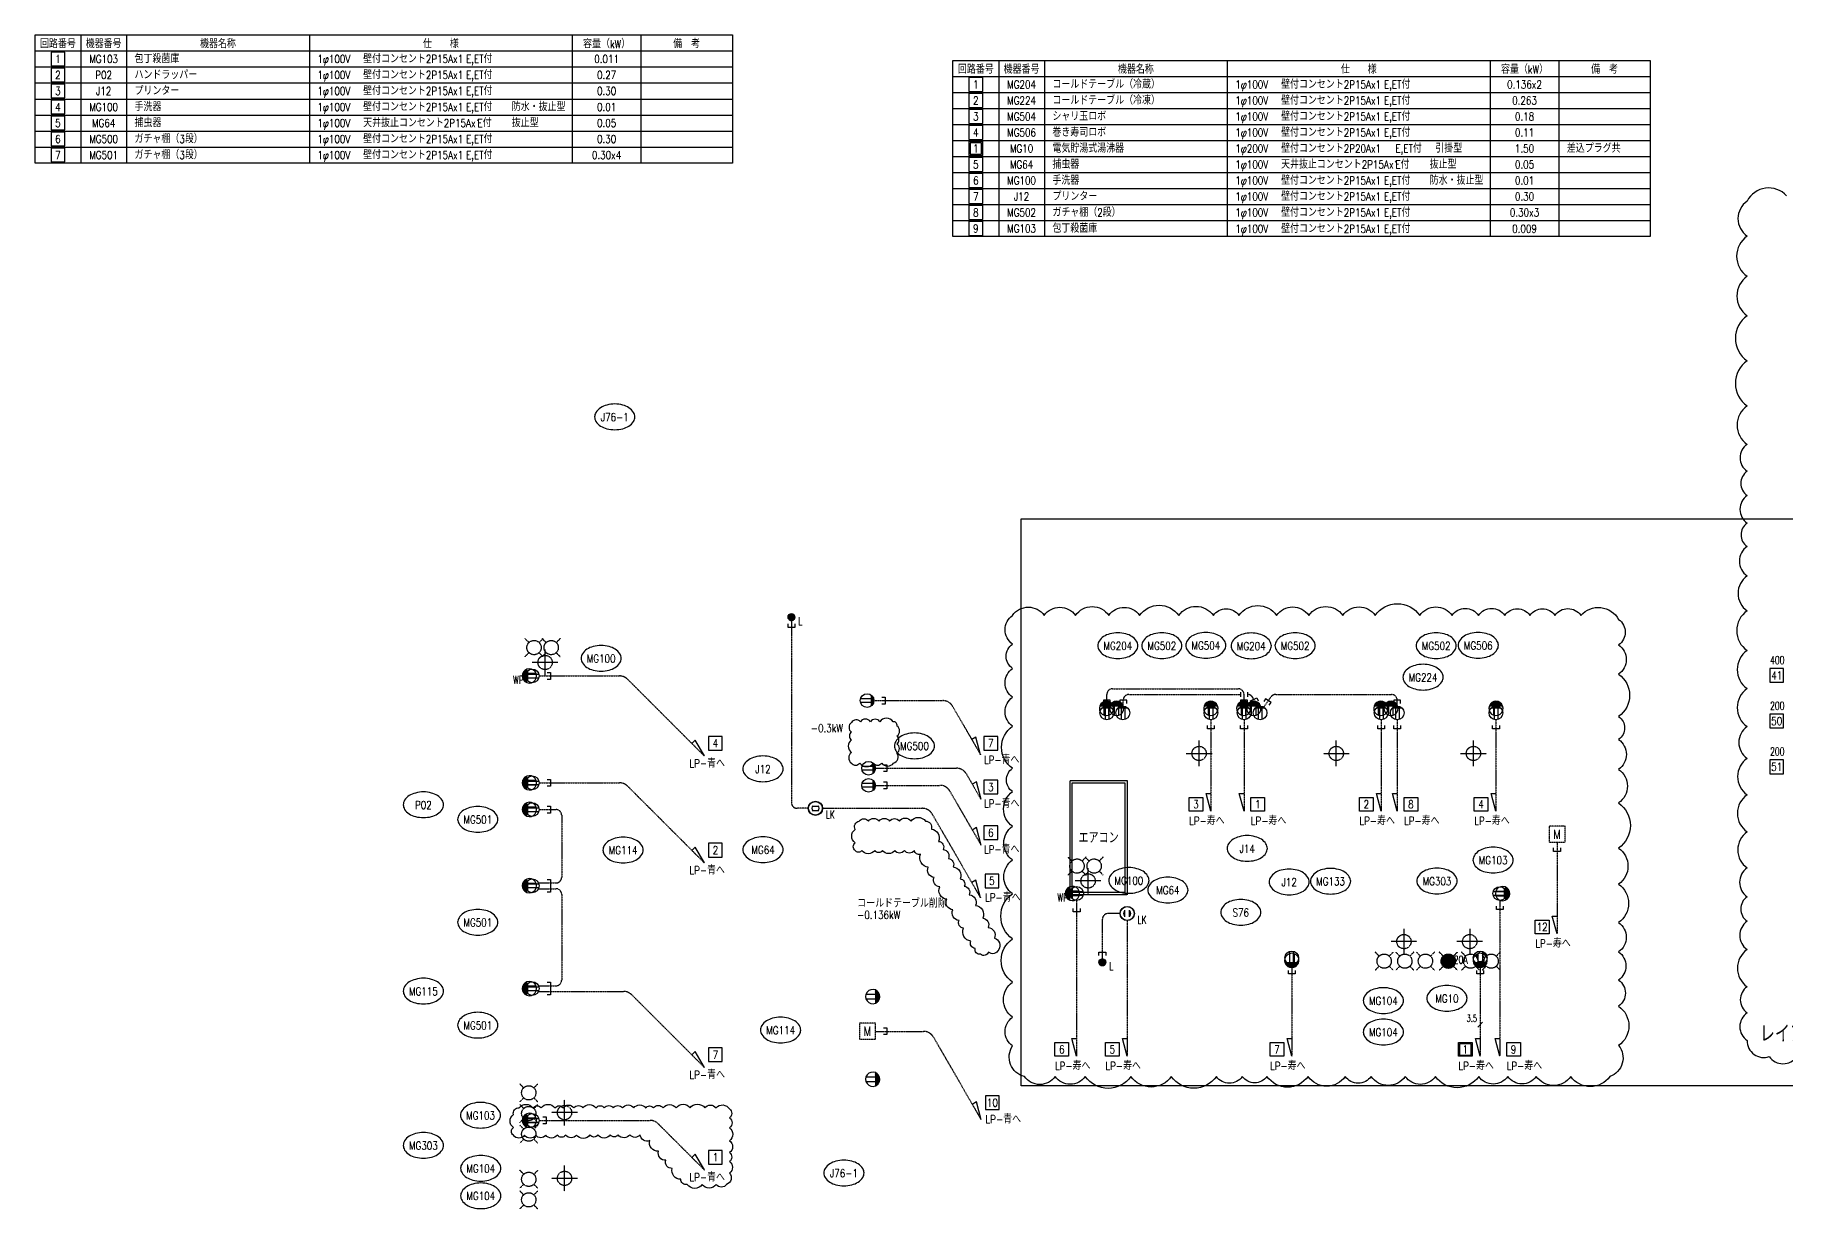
# Model space of a CAD drawing. Header units: millimetres. Extents: x -27087 to 36981, y 13799 to 34987.
# Drawn here: x 11613 to 26930, y 24717 to 34987 of the extents above; entities that cross this region are included whole.
import ezdxf
from ezdxf.enums import TextEntityAlignment as Align

# ---------------------------------------------------------------- set-up
doc = ezdxf.new("R2010")
doc.units = ezdxf.units.MM
doc.header["$LTSCALE"] = 0.2
doc.set_wipeout_variables(frame=1)
doc.linetypes.add('CENTER', pattern=[50.8, 31.75, -6.35, 6.35, -6.35])
doc.linetypes.add('HIDDEN', pattern=[9.525, 6.35, -3.175])
doc.layers.get('Defpoints').update_dxf_attribs({"color": 5})
for name, color, linetype in [('1_シンボル', 2, 'Continuous'), ('1_シンボル_寿', 2, 'Continuous'), ('1_回路番号', 4, 'Continuous'), ('1_回路番号_寿', 4, 'Continuous'), ('1_文字', 3, 'Continuous'), ('1_文字_寿', 3, 'Continuous'), ('1_機器番号', 3, 'Continuous'), ('1_機器番号_寿', 3, 'Continuous'), ('1_表', 7, 'Continuous'), ('1_配線_1', 1, 'Continuous'), ('1_配線_1_寿', 1, 'Continuous'), ('1_配線_4', 1, 'CENTER'), ('1_配線_4_寿', 1, 'CENTER'), ('A_什器', 9, 'HIDDEN')]:
    doc.layers.add(name, color=color, linetype=linetype)
doc.layers.add('1_容量', color=7, linetype='Continuous', plot=False)
doc.layers.add('1_追加変更', color=10, linetype='Continuous', plot=False)
doc.styles.get("Standard").update_dxf_attribs({"font": 'simplex.shx', "width": 0.8, "bigfont": 'extfont2.shx'})

# ---------------------------------------------------------------- blocks, each defined once
blk = doc.blocks.new('INS-GJUIF')
at = {"color": 0}
blk.add_lwpolyline([(164, -40, 0.144506), (176, 0, 0.144506), (164, 40, 0.107176), (124, 80, 0.077741), (70, 103, 0.064924), (0, 113, 0.064924), (-70, 103, 0.077741), (-124, 80, 0.107176), (-164, 40, 0.144506), (-176, 0, 0.144506), (-164, -40, 0.107176), (-124, -80, 0.077741), (-70, -103, 0.064924), (0, -112, 0.064924), (70, -103, 0.077741), (124, -80, 0.107176), (164, -40)], format="xyb", dxfattribs=at)
blk = doc.blocks.new('INS-GDTAV')
at = {"color": 0}
for p, q in [((-23, 46), (-62, 8)), ((-23, 37), (-62, -2)), ((-23, 29), (-62, -10)), ((-23, 55), (-60, 19)), ((-23, 20), (-60, -17)), ((-23, 11), (-58, -24)), ((-23, 2), (-55, -30)), ((-37, 50), (-50, 37)), ((-23, -58), (-23, 58)), ((59, 20), (-23, 20)), ((-23, -7), (-52, -35)), ((-23, -16), (-48, -40)), ((-23, -24), (-44, -45)), ((-23, -33), (-39, -49)), ((-23, -42), (-34, -53)), ((-23, -51), (-28, -56)), ((59, -20), (-23, -20))]:
    blk.add_line(p, q, dxfattribs=at)
for start, end in [(112.0861, 247.9139), (247.9139, 112.0861)]:
    blk.add_arc((0, 0), 62.5, start, end, dxfattribs=at)
blk = doc.blocks.new('INS-GNLLT')
at = {"color": 0}
for p, q in [((-30, 20), (30, 20)), ((-30, -20), (30, -20))]:
    blk.add_line(p, q, dxfattribs=at)
blk.add_circle((0, 0), 62.5, dxfattribs=at)
blk = doc.blocks.new('INS-G4RWJ')
at = {"color": 0}
for p, q in [((-23, 46), (-62, 8)), ((-23, 37), (-62, -2)), ((-23, 29), (-62, -10)), ((-23, 55), (-60, 19)), ((-23, 20), (-60, -17)), ((-23, 11), (-58, -24)), ((-23, 2), (-55, -30)), ((-37, 50), (-50, 37)), ((-23, -58), (-23, 58)), ((59, 20), (-23, 20)), ((-23, -7), (-52, -35)), ((-23, -16), (-48, -40)), ((-23, -24), (-44, -45)), ((-23, -33), (-39, -49)), ((-23, -42), (-34, -53)), ((-23, -51), (-28, -56)), ((59, -20), (-23, -20))]:
    blk.add_line(p, q, dxfattribs=at)
for start, end in [(112.0861, 247.9139), (247.9139, 112.0861)]:
    blk.add_arc((0, 0), 62.5, start, end, dxfattribs=at)
blk = doc.blocks.new('INS-GIIL8')
at = {"color": 0}
for p, q in [((-23, 46), (-62, 8)), ((-23, 37), (-62, -2)), ((-23, 29), (-62, -10)), ((-23, 55), (-60, 19)), ((-23, 20), (-60, -17)), ((-23, 11), (-58, -24)), ((-23, 2), (-55, -30)), ((-37, 50), (-50, 37)), ((-23, -58), (-23, 58)), ((59, 20), (-23, 20)), ((-23, -7), (-52, -35)), ((-23, -16), (-48, -40)), ((-23, -24), (-44, -45)), ((-23, -33), (-39, -49)), ((-23, -42), (-34, -53)), ((-23, -51), (-28, -56)), ((59, -20), (-23, -20))]:
    blk.add_line(p, q, dxfattribs=at)
for start, end in [(112.0861, 247.9139), (247.9139, 112.0861)]:
    blk.add_arc((0, 0), 62.5, start, end, dxfattribs=at)
blk = doc.blocks.new('INS-G94DE')
at = {"color": 0}
for p, q in [((-59, 20), (24, 20)), ((24, 58), (24, -58)), ((24, 51), (28, 56)), ((24, 42), (34, 53)), ((24, 33), (39, 49)), ((24, 24), (44, 45)), ((24, 16), (48, 40)), ((24, 7), (52, 35)), ((24, -2), (55, 30)), ((24, -11), (58, 24)), ((24, -20), (60, 17)), ((24, -29), (62, 10)), ((24, -37), (62, 2)), ((-59, -20), (24, -20)), ((24, -46), (62, -8)), ((24, -55), (60, -19)), ((37, -50), (50, -37))]:
    blk.add_line(p, q, dxfattribs=at)
for start, end in [(67.9139, 292.0861), (292.0861, 67.9139)]:
    blk.add_arc((0, 0), 62.5, start, end, dxfattribs=at)
blk = doc.blocks.new('INS-GWSYW')
at = {"color": 0}
for p, q in [((-23, 46), (-62, 8)), ((-23, 37), (-62, -2)), ((-23, 29), (-62, -10)), ((-23, 55), (-60, 19)), ((-23, 20), (-60, -17)), ((-23, 11), (-58, -24)), ((-23, 2), (-55, -30)), ((-37, 50), (-50, 37)), ((-23, -58), (-23, 58)), ((59, 20), (-23, 20)), ((-23, -7), (-52, -35)), ((-23, -16), (-48, -40)), ((-23, -24), (-44, -45)), ((-23, -33), (-39, -49)), ((-23, -42), (-34, -53)), ((-23, -51), (-28, -56)), ((59, -20), (-23, -20))]:
    blk.add_line(p, q, dxfattribs=at)
for start, end in [(112.0861, 247.9139), (247.9139, 112.0861)]:
    blk.add_arc((0, 0), 62.5, start, end, dxfattribs=at)
blk = doc.blocks.new('INS-GJ5P6')
at = {"color": 0}
for p, q in [((-23, 46), (-62, 8)), ((-23, 37), (-62, -2)), ((-23, 29), (-62, -10)), ((-23, 55), (-60, 19)), ((-23, 20), (-60, -17)), ((-23, 11), (-58, -24)), ((-23, 2), (-55, -30)), ((-37, 50), (-50, 37)), ((-23, -58), (-23, 58)), ((59, 20), (-23, 20)), ((-23, -7), (-52, -35)), ((-23, -16), (-48, -40)), ((-23, -24), (-44, -45)), ((-23, -33), (-39, -49)), ((-23, -42), (-34, -53)), ((-23, -51), (-28, -56)), ((59, -20), (-23, -20))]:
    blk.add_line(p, q, dxfattribs=at)
for start, end in [(112.0861, 247.9139), (247.9139, 112.0861)]:
    blk.add_arc((0, 0), 62.5, start, end, dxfattribs=at)
blk = doc.blocks.new('INS-G6U9O')
at = {"color": 0}
for p, q in [((-59, 20), (24, 20)), ((24, 58), (24, -58)), ((24, 51), (28, 56)), ((24, 42), (34, 53)), ((24, 33), (39, 49)), ((24, 24), (44, 45)), ((24, 16), (48, 40)), ((24, 7), (52, 35)), ((24, -2), (55, 30)), ((24, -11), (58, 24)), ((24, -20), (60, 17)), ((24, -29), (62, 10)), ((24, -37), (62, 2)), ((-59, -20), (24, -20)), ((24, -46), (62, -8)), ((24, -55), (60, -19)), ((37, -50), (50, -37))]:
    blk.add_line(p, q, dxfattribs=at)
for start, end in [(67.9139, 292.0861), (292.0861, 67.9139)]:
    blk.add_arc((0, 0), 62.5, start, end, dxfattribs=at)
blk = doc.blocks.new('O-ｺﾝｾﾝﾄ抜け止め')
at = {"color": 0, "linetype": 'ByBlock'}
blk.add_circle((0, 0), 150, dxfattribs=at)
for start, end in [(135, 225), (315, 45)]:
    blk.add_arc((0, 0), 80, start, end, dxfattribs=at)
blk = doc.blocks.new('O-ｺﾝｾﾝﾄW')
at = {"linetype": 'ByBlock'}
blk.add_hatch(color=0, dxfattribs=at).paths.add_polyline_path([(112, 50), (-112, 50, 0.447214)])
at = {"color": 0, "linetype": 'ByBlock'}
for p, q in [((-112, 50), (112, 50)), ((-40, 50), (-40, 295)), ((40, 50), (40, 295))]:
    blk.add_line(p, q, dxfattribs=at)
blk.add_circle((0, 150), 150, dxfattribs=at)
blk = doc.blocks.new('L-SW')
at = {"linetype": 'ByBlock'}
h = blk.add_hatch(dxfattribs=at)
h.set_pattern_fill('LINE', color=0, style=0)
h.set_pattern_definition([(0, (-30500, -9025), (0, 3.175), [])])
edge = h.paths.add_edge_path()
edge.add_arc((0, 75), 75, 0, 360)
at = {"color": 0, "linetype": 'ByBlock'}
blk.add_circle((0, 75), 75, dxfattribs=at)
blk = doc.blocks.new('水道計測')
at = {"color": 0, "linetype": 'HIDDEN'}
blk.add_lwpolyline([(-175, -175), (175, -175), (175, 175), (-175, 175)], close=True, dxfattribs=at)
at = {"color": 0, "width": 0.8}
blk.add_text('M', height=200, dxfattribs=at).set_placement((0, 0), align=Align.MIDDLE)
blk = doc.blocks.new('INS-GOGQH')
at = {"color": 0}
for p, q in [((-23, 46), (-62, 8)), ((-23, 37), (-62, -2)), ((-23, 29), (-62, -10)), ((-23, 55), (-60, 19)), ((-23, 20), (-60, -17)), ((-23, 11), (-58, -24)), ((-23, 2), (-55, -30)), ((-37, 50), (-50, 37)), ((-23, -58), (-23, 58)), ((59, 20), (-23, 20)), ((-23, -7), (-52, -35)), ((-23, -16), (-48, -40)), ((-23, -24), (-44, -45)), ((-23, -33), (-39, -49)), ((-23, -42), (-34, -53)), ((-23, -51), (-28, -56)), ((59, -20), (-23, -20))]:
    blk.add_line(p, q, dxfattribs=at)
for start, end in [(112.0861, 247.9139), (247.9139, 112.0861)]:
    blk.add_arc((0, 0), 62.5, start, end, dxfattribs=at)
blk = doc.blocks.new('INS-GGWP8')
at = {"color": 0}
for p, q in [((-44, 44), (-80, 80)), ((-62, 4), (4, -62)), ((-61, 12), (12, -61)), ((-60, 19), (19, -60)), ((-57, 25), (25, -57)), ((-54, 31), (31, -54)), ((-51, 36), (36, -51)), ((-47, 41), (41, -47)), ((-43, 46), (46, -43)), ((-38, 50), (50, -38)), ((-33, 53), (53, -33)), ((-27, 56), (56, -27)), ((-20, 59), (59, -20)), ((-14, 61), (61, -14)), ((-6, 62), (62, -6)), ((3, 62), (62, 3)), ((13, 61), (61, 13)), ((26, 57), (57, 26)), ((80, 80), (44, 44)), ((-44, -44), (-80, -80)), ((-62, -5), (-5, -62)), ((-60, -16), (-16, -60)), ((-54, -31), (-31, -54)), ((80, -80), (44, -44))]:
    blk.add_line(p, q, dxfattribs=at)
blk.add_circle((0, 0), 62.5, dxfattribs=at)
blk = doc.blocks.new('INS-GT3CK')
at = {"color": 0}
for points in [[(250, -500), (-250, -500), (-250, 500), (250, 500)], [(230, -480), (-230, -480), (-230, 480), (230, 480)]]:
    blk.add_lwpolyline(points, close=True, dxfattribs=at)
at = {"color": 0, "width": 0.8}
blk.add_text('エアコン', height=100, dxfattribs=at).set_placement((0, 0), align=Align.MIDDLE)
blk = doc.blocks.new('INS-G3ZWW')
at = {"color": 0}
for p, q in [((-59, 20), (24, 20)), ((24, 58), (24, -58)), ((24, 51), (28, 56)), ((24, 42), (34, 53)), ((24, 33), (39, 49)), ((24, 24), (44, 45)), ((24, 16), (48, 40)), ((24, 7), (52, 35)), ((24, -2), (55, 30)), ((24, -11), (58, 24)), ((24, -20), (60, 17)), ((24, -29), (62, 10)), ((24, -37), (62, 2)), ((-59, -20), (24, -20)), ((24, -46), (62, -8)), ((24, -55), (60, -19)), ((37, -50), (50, -37))]:
    blk.add_line(p, q, dxfattribs=at)
for start, end in [(67.9139, 292.0861), (292.0861, 67.9139)]:
    blk.add_arc((0, 0), 62.5, start, end, dxfattribs=at)
blk = doc.blocks.new('INS-G5KKT')
at = {"color": 0}
for p, q in [((-20, -30), (-20, 30)), ((20, -30), (20, 30))]:
    blk.add_line(p, q, dxfattribs=at)
blk.add_circle((0, 0), 62.5, dxfattribs=at)
blk = doc.blocks.new('INS-G91YF')
at = {"color": 0}
for p, q in [((-58, 24), (58, 24)), ((-51, 24), (-56, 28)), ((-42, 24), (-53, 34)), ((-33, 24), (-49, 39)), ((-24, 24), (-45, 44)), ((-16, 24), (-40, 48)), ((-7, 24), (-35, 52)), ((2, 24), (-30, 55)), ((11, 24), (-24, 58)), ((-20, -59), (-20, 24)), ((20, 24), (-17, 60)), ((29, 24), (-10, 62)), ((37, 24), (-2, 62)), ((46, 24), (8, 62)), ((55, 24), (19, 60)), ((20, -59), (20, 24)), ((50, 37), (37, 50))]:
    blk.add_line(p, q, dxfattribs=at)
for start, end in [(157.9139, 22.0861), (22.0861, 157.9139)]:
    blk.add_arc((0, 0), 62.5, start, end, dxfattribs=at)
blk = doc.blocks.new('O-ｺﾝｾﾝﾄ引掛け3PE付')
at = {"linetype": 'ByBlock'}
h = blk.add_hatch(dxfattribs=at)
h.set_pattern_fill('LINE', color=0, style=0)
h.set_pattern_definition([(0, (-51500, -9750), (0, 3.175), [])])
h.paths.add_polyline_path([(112, 50), (-112, 50, 0.447214)])
at = {"color": 0, "linetype": 'ByBlock'}
blk.add_line((-112, 50), (112, 50), dxfattribs=at)
blk.add_circle((0, 150), 150, dxfattribs=at)
for start, end in [(120, 180), (225, 315), (0, 60)]:
    blk.add_arc((0, 150), 80, start, end, dxfattribs=at)
blk = doc.blocks.new('C-条数1')
at = {"color": 0, "linetype": 'ByBlock'}
blk.add_line((-106, -106), (106, 106), dxfattribs=at)

msp = doc.modelspace()

# ---------------------------------------------------------------- linework, layer by layer
at = {"layer": '1_回路番号'}
for points in [[(11753, 34717), (11873, 34717), (11873, 34837), (11753, 34837)], [(11753, 34577), (11873, 34577), (11873, 34697), (11753, 34697)], [(11753, 34437), (11873, 34437), (11873, 34557), (11753, 34557)], [(19783, 34494), (19903, 34494), (19903, 34614), (19783, 34614)], [(19783, 34354), (19903, 34354), (19903, 34474), (19783, 34474)], [(11753, 34297), (11873, 34297), (11873, 34417), (11753, 34417)], [(19783, 34214), (19903, 34214), (19903, 34334), (19783, 34334)], [(11753, 34157), (11873, 34157), (11873, 34277), (11753, 34277)], [(19783, 34074), (19903, 34074), (19903, 34194), (19783, 34194)], [(11753, 34017), (11873, 34017), (11873, 34137), (11753, 34137)], [(19783, 33934), (19903, 33934), (19903, 34054), (19783, 34054)], [(19793, 33944), (19893, 33944), (19893, 34044), (19793, 34044)], [(11753, 33877), (11873, 33877), (11873, 33997), (11753, 33997)], [(19783, 33794), (19903, 33794), (19903, 33914), (19783, 33914)], [(19783, 33654), (19903, 33654), (19903, 33774), (19783, 33774)], [(19783, 33514), (19903, 33514), (19903, 33634), (19783, 33634)], [(19783, 33374), (19903, 33374), (19903, 33494), (19783, 33494)], [(19783, 33234), (19903, 33234), (19903, 33354), (19783, 33354)], [(17505, 28731), (17625, 28731), (17625, 28851), (17505, 28851)], [(17505, 27796), (17625, 27796), (17625, 27916), (17505, 27916)], [(17505, 26007), (17625, 26007), (17625, 26127), (17505, 26127)], [(19928, 25587), (20048, 25587), (20048, 25707), (19928, 25707)], [(17505, 25110), (17625, 25110), (17625, 25230), (17505, 25230)]]:
    msp.add_lwpolyline(points, close=True, dxfattribs=at)
at = {"layer": '1_表', "color": 3}
for p, q in [((12013, 34987), (12013, 33867)), ((12413, 34987), (12413, 33867)), ((14013, 34987), (14013, 33867)), ((16313, 34987), (16313, 33867)), ((16913, 34987), (16913, 33867)), ((20043, 34764), (20043, 33224)), ((20443, 34764), (20443, 33224)), ((22043, 34764), (22043, 33224)), ((24343, 34764), (24343, 33224)), ((24943, 34764), (24943, 33224))]:
    msp.add_line(p, q, dxfattribs=at)
at = {"layer": '1_表'}
for p, q in [((11613, 34847), (17713, 34847)), ((11613, 34707), (17713, 34707)), ((19643, 34624), (25743, 34624)), ((11613, 34567), (17713, 34567)), ((19643, 34484), (25743, 34484)), ((11613, 34427), (17713, 34427)), ((19643, 34344), (25743, 34344)), ((11613, 34287), (17713, 34287)), ((19643, 34204), (25743, 34204)), ((11613, 34147), (17713, 34147)), ((11613, 34007), (17713, 34007)), ((19643, 34064), (25743, 34064)), ((19643, 33924), (25743, 33924)), ((19643, 33784), (25743, 33784)), ((19643, 33644), (25743, 33644)), ((19643, 33504), (25743, 33504)), ((19643, 33364), (25743, 33364))]:
    msp.add_line(p, q, dxfattribs=at)
at = {"layer": '1_表', "color": 2}
for points in [[(17713, 34987), (17713, 33867), (11613, 33867), (11613, 34987)], [(25743, 34764), (25743, 33224), (19643, 33224), (19643, 34764)]]:
    msp.add_lwpolyline(points, close=True, dxfattribs=at)
at = {"layer": '1_追加変更'}
msp.add_lwpolyline([(18755, 28618, 0.520567), (18827, 28618, 0.520567), (18947, 28618, 0.520567), (19020, 28618, 0.520567), (19123, 28618, 0.520567), (19153, 28704, 0.520567), (19153, 28785, 0.520567), (19153, 28853, 0.520567), (19153, 28943, 0.520567), (19120, 28980, 0.520567), (19002, 28980, 0.520567), (18921, 28980, 0.520567), (18833, 28980, 0.520567), (18755, 28972, 0.520567), (18755, 28889, 0.520567), (18755, 28821, 0.520567), (18755, 28711, 0.520567)], format="xyb", close=True, dxfattribs=at)
for points in [[(18788, 27853, -0.520567), (18788, 27920, -0.520567), (18788, 28038, -0.520567), (18823, 28110, -0.520567), (18903, 28110, -0.520567), (18996, 28110, -0.520567), (19089, 28110, -0.520567), (19174, 28110, -0.520567), (19276, 28110, -0.520567), (19402, 28110, -0.520567), (19454, 28040, -0.520567), (19516, 27933, -0.520567), (19557, 27861, -0.520567), (19603, 27782, -0.520567), (19645, 27709, -0.520567), (19705, 27605, -0.520567), (19742, 27540, -0.520567), (19785, 27466, -0.520567), (19840, 27372, -0.520567), (19903, 27262, -0.520567), (19950, 27180, -0.520567), (20005, 27086, -0.520567), (20043, 26987, -0.520567), (19954, 26964, -0.520567), (19884, 26945, -0.520567), (19837, 26996, -0.520567), (19800, 27061, -0.520567), (19735, 27173, -0.520567), (19696, 27241, -0.520567), (19641, 27335, -0.520567), (19588, 27427, -0.520567), (19527, 27534, -0.520567), (19478, 27618, -0.520567), (19427, 27707, -0.520567), (19360, 27822, -0.520567), (19305, 27853, -0.520567), (19218, 27853, -0.520567), (19133, 27853, -0.520567), (19027, 27853, -0.520567), (18958, 27853, -0.520567), (18845, 27853, -0.520567), (18788, 27853, -0.520567)], [(15798, 25362, -0.520567), (15798, 25429, -0.520567), (15798, 25543, -0.520567), (15848, 25601, -0.520567), (15969, 25601, -0.520567), (16041, 25601, -0.520567), (16161, 25601, -0.520567), (16231, 25601, -0.520567), (16327, 25601, -0.520567), (16406, 25601, -0.520567), (16519, 25601, -0.520567), (16593, 25601, -0.520567), (16671, 25601, -0.520567), (16752, 25601, -0.520567), (16851, 25601, -0.520567), (16954, 25601, -0.520567), (17023, 25601, -0.520567), (17107, 25601, -0.520567), (17221, 25601, -0.520567), (17343, 25601, -0.520567), (17472, 25601, -0.520567), (17570, 25601, -0.520567), (17688, 25592, -0.520567), (17688, 25514, -0.520567), (17688, 25427, -0.520567), (17688, 25314, -0.520567), (17688, 25210, -0.520567), (17688, 25132, -0.520567), (17688, 25031, -0.520567), (17663, 24932, -0.520567), (17571, 24932, -0.520567), (17450, 24932, -0.520567), (17318, 24932, -0.520567), (17263, 24978, -0.520567), (17187, 25072, -0.520567), (17130, 25143, -0.520567), (17067, 25222, -0.520567), (16991, 25316, -0.520567), (16906, 25367, -0.520567), (16817, 25367, -0.520567), (16714, 25366, -0.520567), (16645, 25366, -0.520567), (16537, 25365, -0.520567), (16467, 25365, -0.520567), (16349, 25364, -0.520567), (16256, 25364, -0.520567), (16181, 25364, -0.520567), (16080, 25363, -0.520567), (15994, 25363, -0.520567), (15895, 25362, -0.520567), (15798, 25362, -0.520567)]]:
    msp.add_lwpolyline(points, format="xyb", dxfattribs=at)
at = {"layer": '1_配線_1'}
for points in [[(18260, 29835), (18260, 29805), (18200, 29805), (18200, 29835)], [(16092, 29410), (16122, 29410), (16122, 29350), (16092, 29350)], [(19021, 29194), (19051, 29194), (19051, 29134), (19021, 29134)], [(17468, 28680), (17388, 28818), (17359, 28789)], [(19885, 28690), (19844, 28844), (19808, 28824)], [(19035, 28603), (19065, 28603), (19065, 28543), (19035, 28543)], [(16092, 28475), (16122, 28475), (16122, 28415), (16092, 28415)], [(19035, 28453), (19065, 28453), (19065, 28393), (19035, 28393)], [(19890, 28298), (19848, 28453), (19812, 28432)], [(16092, 28241), (16122, 28241), (16122, 28181), (16092, 28181)], [(19890, 27898), (19848, 28053), (19812, 28032)], [(17468, 27745), (17388, 27883), (17359, 27854)], [(16092, 27599), (16122, 27599), (16122, 27489), (16092, 27489)], [(19885, 27438), (19844, 27593), (19808, 27572)], [(16092, 26700), (16122, 26700), (16122, 26590), (16092, 26590)], [(19035, 26302), (19065, 26302), (19065, 26242), (19035, 26242)], [(17468, 25956), (17388, 26094), (17359, 26065)], [(19890, 25498), (19848, 25653), (19812, 25632)], [(16054, 25522), (16084, 25522), (16084, 25462), (16054, 25462)], [(17468, 25059), (17388, 25197), (17359, 25168)]]:
    msp.add_lwpolyline(points, dxfattribs=at)
at = {"layer": '1_配線_1_寿'}
for p, q in [((22159, 29238), (22159, 29198)), ((22219, 29238), (22219, 29198))]:
    msp.add_line(p, q, dxfattribs=at)
for points in [[(21019, 29138), (21019, 29168), (20959, 29168), (20959, 29138)], [(21163, 29138), (21163, 29168), (21103, 29168), (21103, 29138)], [(22219, 29138), (22219, 29168), (22159, 29168), (22159, 29138)], [(22259, 29135), (22246, 29162), (22300, 29188), (22313, 29161)], [(22410, 29123), (22427, 29147), (22378, 29181), (22361, 29157)], [(23559, 29138), (23559, 29168), (23499, 29168), (23499, 29138)], [(21929, 28947), (21929, 28917), (21869, 28917), (21869, 28947)], [(22219, 28947), (22219, 28917), (22159, 28917), (22159, 28947)], [(23419, 28947), (23419, 28917), (23359, 28917), (23359, 28947)], [(23559, 28947), (23559, 28917), (23499, 28917), (23499, 28947)], [(24423, 28947), (24423, 28917), (24363, 28917), (24363, 28947)], [(21899, 28197), (21858, 28352), (21899, 28352)], [(22189, 28197), (22147, 28352), (22189, 28352)], [(23389, 28197), (23347, 28352), (23389, 28352)], [(23529, 28197), (23487, 28352), (23529, 28352)], [(24393, 28197), (24351, 28352), (24393, 28352)], [(24957, 27875), (24957, 27845), (24897, 27845), (24897, 27875)], [(20755, 27347), (20755, 27317), (20695, 27317), (20695, 27347)], [(24457, 27366), (24457, 27336), (24397, 27336), (24397, 27366)], [(24927, 27125), (24886, 27280), (24927, 27280)], [(20920, 26935), (20920, 26965), (20980, 26965), (20980, 26935)], [(22637, 26803), (22637, 26773), (22577, 26773), (22577, 26803)], [(24285, 26803), (24285, 26773), (24225, 26773), (24225, 26803)], [(20725, 26053), (20683, 26207), (20725, 26207)], [(21167, 26053), (21125, 26207), (21167, 26207)], [(22607, 26053), (22566, 26207), (22607, 26207)], [(24255, 26053), (24214, 26207), (24255, 26207)], [(24427, 26053), (24386, 26207), (24427, 26207)]]:
    msp.add_lwpolyline(points, dxfattribs=at)
at = {"layer": '1_配線_4'}
for p, q in [((18230, 29865), (18230, 28272)), ((16022, 29380), (16726, 29380)), ((16797, 29351), (17468, 28680)), ((18951, 29164), (19554, 29164)), ((19640, 29114), (19885, 28690)), ((18965, 28573), (19673, 28573)), ((19760, 28523), (19885, 28306)), ((16022, 28445), (16726, 28445)), ((16797, 28416), (17468, 27745)), ((18965, 28423), (19529, 28423)), ((19615, 28373), (19885, 27906)), ((16022, 28211), (16170, 28211)), ((18380, 28222), (18280, 28222)), ((18500, 28222), (19375, 28222)), ((16220, 28161), (16220, 27619)), ((19461, 28172), (19885, 27438)), ((16017, 27569), (16170, 27569)), ((16017, 27519), (16170, 27519)), ((16220, 27469), (16220, 26720)), ((16017, 26670), (16170, 26670)), ((16017, 26620), (16762, 26620)), ((16833, 26591), (17468, 25956)), ((18965, 26271), (19385, 26271)), ((19472, 26221), (19885, 25506)), ((16022, 25492), (16993, 25492)), ((17064, 25463), (17468, 25059))]:
    msp.add_line(p, q, dxfattribs=at)
for centre, radius, start, end in [((16726, 29280), 100, 45, 90), ((19554, 29064), 100, 30, 90), ((19673, 28473), 100, 30, 90), ((16726, 28345), 100, 45, 90), ((19529, 28323), 100, 30, 90), ((16170, 28161), 50, 0, 90), ((18280, 28272), 50, 180, 270), ((19375, 28122), 100, 30, 90), ((16170, 27619), 50, 270, 0), ((16170, 27469), 50, 0, 90), ((16170, 26720), 50, 270, 0), ((16762, 26520), 100, 45, 90), ((19385, 26171), 100, 30, 90), ((16993, 25392), 100, 45, 90)]:
    msp.add_arc(centre, radius, start, end, dxfattribs=at)
at = {"layer": '1_配線_4_寿'}
for p, q in [((21039, 29268), (22139, 29268)), ((20989, 29117), (20989, 29218)), ((21132, 29118), (21132, 29168)), ((21182, 29218), (22159, 29218)), ((22189, 29117), (22189, 29218)), ((22219, 29218), (22221, 29218)), ((22303, 29112), (22266, 29190)), ((22363, 29107), (22425, 29197)), ((22466, 29218), (23479, 29218)), ((23529, 29117), (23529, 29168)), ((21899, 28997), (21899, 28197)), ((22189, 28997), (22189, 28197)), ((23389, 28997), (23389, 28197)), ((23529, 28997), (23529, 28197)), ((24393, 28997), (24393, 28197)), ((24927, 27925), (24927, 27125)), ((20725, 27417), (20725, 26053)), ((21107, 27302), (21000, 27302)), ((24427, 27416), (24427, 26053)), ((20950, 26905), (20950, 27252)), ((21167, 27239), (21167, 26053)), ((22607, 26853), (22607, 26053)), ((24255, 26853), (24255, 26053))]:
    msp.add_line(p, q, dxfattribs=at)
for centre, start, end in [((21039, 29218), 90, 180), ((22139, 29218), 0, 90), ((21182, 29168), 90, 180), ((22221, 29168), 25.3572, 90), ((22466, 29168), 90, 145.3572), ((23479, 29168), 0, 90), ((21000, 27252), 90, 180)]:
    msp.add_arc(centre, 50, start, end, dxfattribs=at)
at = {"layer": 'A_什器'}
for p, q in [((21796, 28590), (21796, 28815)), ((22996, 28590), (22996, 28815)), ((24196, 28590), (24196, 28815)), ((21684, 28702), (21909, 28702)), ((22884, 28702), (23109, 28702)), ((24084, 28702), (24309, 28702)), ((20648, 27796), (20684, 27761)), ((20807, 27796), (20772, 27761)), ((20798, 27796), (20834, 27761)), ((20957, 27796), (20922, 27761)), ((20684, 27673), (20648, 27637)), ((20937, 27587), (20712, 27587)), ((20772, 27673), (20807, 27637)), ((20834, 27673), (20798, 27637)), ((20825, 27474), (20825, 27699)), ((20922, 27673), (20957, 27637)), ((23588, 27169), (23588, 26944)), ((24163, 27169), (24163, 26944)), ((23371, 26929), (23336, 26965)), ((23495, 26965), (23459, 26929)), ((23701, 27056), (23476, 27056)), ((23552, 26929), (23516, 26965)), ((23675, 26965), (23640, 26929)), ((23732, 26929), (23697, 26965)), ((23856, 26965), (23821, 26929)), ((24276, 27056), (24051, 27056)), ((24127, 26929), (24091, 26965)), ((24250, 26965), (24215, 26929)), ((24307, 26929), (24272, 26965)), ((24431, 26965), (24396, 26929)), ((23371, 26841), (23336, 26805)), ((23495, 26805), (23459, 26841)), ((23552, 26841), (23516, 26805)), ((23675, 26805), (23640, 26841)), ((23732, 26841), (23697, 26805)), ((23856, 26805), (23821, 26841)), ((24127, 26841), (24091, 26805)), ((24250, 26805), (24215, 26841)), ((24307, 26841), (24272, 26805)), ((24431, 26805), (24396, 26841))]:
    msp.add_line(p, q, dxfattribs=at)
for points in [[(15898, 29707), (15934, 29672)], [(15934, 29584), (15898, 29548)], [(16057, 29707), (16022, 29672)], [(16022, 29584), (16057, 29548)], [(16048, 29707), (16084, 29672)], [(16084, 29584), (16048, 29548)], [(16075, 29385), (16075, 29610)], [(16207, 29707), (16172, 29672)], [(16172, 29584), (16207, 29548)], [(16187, 29498), (15962, 29498)], [(15888, 25777), (15853, 25812)], [(15977, 25777), (16012, 25812)], [(15853, 25653), (15888, 25689)], [(15888, 25596), (15853, 25632)], [(16012, 25653), (15977, 25689)], [(15977, 25596), (16012, 25632)], [(16245, 25448), (16245, 25673)], [(15853, 25473), (15888, 25508)], [(15888, 25416), (15853, 25451)], [(16012, 25473), (15977, 25508)], [(15977, 25416), (16012, 25451)], [(16357, 25560), (16132, 25560)], [(15853, 25292), (15888, 25327)], [(16012, 25292), (15977, 25327)], [(15888, 25021), (15853, 25057)], [(15977, 25021), (16012, 25057)], [(16357, 24985), (16132, 24985)], [(16245, 24873), (16245, 25098)], [(15853, 24898), (15888, 24933)], [(15888, 24841), (15853, 24876)], [(16012, 24898), (15977, 24933)], [(15977, 24841), (16012, 24876)], [(15853, 24717), (15888, 24752)], [(16012, 24717), (15977, 24752)]]:
    msp.add_lwpolyline(points, dxfattribs=at)
for centre in [(15978, 29628), (16128, 29628), (16075, 29498), (21796, 28702), (22996, 28702), (24196, 28702), (20728, 27717), (20878, 27717), (20825, 27587), (23588, 27056), (24163, 27056), (23415, 26885), (23596, 26885), (23776, 26885), (24171, 26885), (24351, 26885), (15932, 25733), (15932, 25552), (16245, 25560), (15932, 25372), (15932, 24977), (16245, 24985), (15932, 24797)]:
    msp.add_circle(centre, 62.5, dxfattribs=at)

# ---------------------------------------------------------------- block references
at = {"layer": '1_シンボル', "xscale": 0.4, "yscale": 0.4, "zscale": 0.4}
for name, p in [('L-SW', (18230, 29865)), ('O-ｺﾝｾﾝﾄ抜け止め', (18440, 28222))]:
    msp.add_blockref(name, p, dxfattribs=at)
at = {"layer": '1_シンボル', "linetype": 'Continuous', "lineweight": 0, "xscale": 0.4, "yscale": 0.4, "zscale": 0.4}
for p, rotation in [((15902, 29380), 270), ((18951, 29164), 90), ((15902, 28445), 270), ((18965, 28573), 90), ((18965, 28423), 90), ((15902, 28211), 270), ((15902, 27544), 270), ((15902, 26645), 270), ((15902, 25492), 270)]:
    msp.add_blockref('O-ｺﾝｾﾝﾄW', p, dxfattribs=dict(at, rotation=rotation))
at = {"layer": '1_シンボル', "color": 7, "xscale": 0.4, "yscale": 0.4, "zscale": 0.4}
msp.add_blockref('水道計測', (18895, 26272), dxfattribs=at)
at = {"layer": '1_シンボル_寿', "linetype": 'Continuous', "lineweight": 0, "xscale": 0.4, "yscale": 0.4, "zscale": 0.4}
for p, rotation in [((20989, 29117), 180), ((21129, 29117), 180), ((21899, 29117), 180), ((22189, 29117), 180), ((22329, 29117), 180), ((23389, 29117), 180), ((23529, 29117), 180), ((24393, 29117), 180), ((20665, 27477), 270), ((24487, 27476), 90)]:
    msp.add_blockref('O-ｺﾝｾﾝﾄW', p, dxfattribs=dict(at, rotation=rotation))
at = {"layer": '1_シンボル_寿', "color": 7, "xscale": 0.4, "yscale": 0.4, "zscale": 0.4}
msp.add_blockref('水道計測', (24927, 27995), dxfattribs=at)
at = {"layer": '1_シンボル_寿', "xscale": 0.4, "yscale": 0.4, "zscale": 0.4}
for name, p in [('O-ｺﾝｾﾝﾄ抜け止め', (21167, 27302)), ('L-SW', (20950, 26845))]:
    msp.add_blockref(name, p, dxfattribs=at)
at = {"layer": '1_シンボル_寿', "linetype": 'Continuous', "lineweight": 0, "xscale": 0.4, "yscale": 0.4, "zscale": 0.4}
msp.add_blockref('O-ｺﾝｾﾝﾄW', (22607, 26853), dxfattribs=at)
at = {"layer": '1_シンボル_寿', "lineweight": -2, "xscale": 0.4, "yscale": 0.4, "zscale": 0.4}
msp.add_blockref('O-ｺﾝｾﾝﾄ引掛け3PE付', (24255, 26853), dxfattribs=at)
at = {"layer": '1_文字_寿', "linetype": 'Continuous', "lineweight": 0, "xscale": 0.2, "yscale": 0.2, "zscale": 0.2}
msp.add_blockref('C-条数1', (24255, 26329), dxfattribs=at)
at = {"layer": '1_機器番号'}
for p in [(16684, 31646), (16565, 29534), (19306, 28768), (17981, 28567), (15010, 28253), (15486, 28125), (16757, 27857), (17981, 27860), (15486, 27225), (15010, 26623), (15486, 26325), (18135, 26282), (15510, 25537), (15010, 25273), (15512, 25073), (18689, 25032), (15512, 24832)]:
    msp.add_blockref('INS-GJUIF', p, dxfattribs=at)
at = {"layer": '1_機器番号_寿'}
for p in [(21085, 29645), (21470, 29645), (21855, 29647), (22252, 29643), (22636, 29645), (23870, 29645), (24238, 29648), (23755, 29369), (22217, 27871), (24368, 27769), (21182, 27591), (21523, 27507), (22584, 27578), (22946, 27584), (23877, 27586), (22161, 27312), (23408, 26540), (23964, 26560), (23408, 26265)]:
    msp.add_blockref('INS-GJUIF', p, dxfattribs=at)
at = {"layer": 'A_什器'}
for name, p in [('INS-GT3CK', (20917, 27966)), ('INS-GGWP8', (23976, 26885))]:
    msp.add_blockref(name, p, dxfattribs=at)
at = {"layer": 'Defpoints'}
for name, p in [('INS-GDTAV', (15938, 29380)), ('INS-G91YF', (20986, 29096)), ('INS-G91YF', (21075, 29096)), ('INS-G91YF', (21899, 29096)), ('INS-G91YF', (22186, 29096)), ('INS-G91YF', (22275, 29096)), ('INS-G91YF', (23386, 29096)), ('INS-G91YF', (23475, 29096)), ('INS-G91YF', (24393, 29096)), ('INS-GWSYW', (15938, 28445)), ('INS-GIIL8', (15938, 28212)), ('INS-GNLLT', (18440, 28222)), ('INS-GJ5P6', (15938, 27545)), ('INS-G3ZWW', (24451, 27476)), ('INS-G5KKT', (21167, 27302)), ('INS-GOGQH', (15938, 26645)), ('INS-G94DE', (18941, 26575)), ('INS-G6U9O', (18941, 25852)), ('INS-G4RWJ', (15938, 25492))]:
    msp.add_blockref(name, p, dxfattribs=at)
for p, rotation in [((20688, 27477), 90), ((22607, 26891), 180), ((24255, 26891), 180)]:
    msp.add_blockref('INS-G91YF', p, dxfattribs=dict(at, rotation=rotation))

# ---------------------------------------------------------------- texts
at = {"layer": '1_回路番号', "width": 0.8}
for s, p in [('1', (11813, 34777)), ('2', (11813, 34637)), ('3', (11813, 34497)), ('1', (19843, 34554)), ('4', (11813, 34357)), ('2', (19843, 34414)), ('5', (11813, 34217)), ('3', (19843, 34274)), ('4', (19843, 34134)), ('6', (11813, 34077)), ('1', (19843, 33994)), ('7', (11813, 33937)), ('5', (19843, 33854)), ('6', (19843, 33714)), ('7', (19843, 33574)), ('8', (19843, 33434)), ('9', (19843, 33294)), ('4', (17565, 28791)), ('2', (17565, 27856)), ('7', (17565, 26067)), ('10', (19988, 25647)), ('1', (17565, 25170))]:
    msp.add_text(s, height=70, dxfattribs=at).set_placement(p, align=Align.MIDDLE)
at = {"layer": '1_文字', "width": 0.8}
for s, p in [('回路番号', (11813, 34917)), ('機器番号', (12213, 34917)), ('機器名称', (13213, 34917)), ('仕\u3000\u3000様', (15163, 34917)), ('容量（kW）', (16613, 34917)), ('備\u3000考', (17313, 34917)), ('MG103', (12213, 34777)), ('0.011', (16613, 34777)), ('P02', (12213, 34637)), ('0.27', (16613, 34637)), ('回路番号', (19843, 34694)), ('機器番号', (20243, 34694)), ('機器名称', (21243, 34694)), ('仕\u3000\u3000様', (23193, 34694)), ('容量（kW）', (24643, 34694)), ('備\u3000考', (25343, 34694)), ('J12', (12213, 34497)), ('0.30', (16613, 34497)), ('MG204', (20243, 34554)), ('0.136x2', (24643, 34554)), ('MG100', (12213, 34357)), ('0.01', (16613, 34357)), ('MG224', (20243, 34414)), ('0.263', (24643, 34414)), ('MG64', (12213, 34217)), ('0.05', (16613, 34217)), ('MG504', (20243, 34274)), ('MG506', (20243, 34134)), ('0.18', (24643, 34274)), ('0.11', (24643, 34134)), ('MG500', (12213, 34077)), ('0.30', (16613, 34077)), ('MG10', (20243, 33994)), ('1.50', (24643, 33994)), ('MG501', (12213, 33937)), ('0.30x4', (16613, 33937)), ('MG64', (20243, 33854)), ('0.05', (24643, 33854)), ('MG100', (20243, 33714)), ('0.01', (24643, 33714)), ('J12', (20243, 33574)), ('0.30', (24643, 33574)), ('MG502', (20243, 33434)), ('0.30x3', (24643, 33434)), ('MG103', (20243, 33294)), ('0.009', (24643, 33292))]:
    msp.add_text(s, height=70, dxfattribs=at).set_placement(p, align=Align.MIDDLE)
for s, p in [('包丁殺菌庫', (12483, 34742)), ('1φ100V', (14083, 34742)), ('壁付コンセント2P15Ax1', (14483, 34742)), ('E,ET付', (15383, 34742)), ('ハンドラッパー', (12483, 34602)), ('1φ100V', (14083, 34602)), ('壁付コンセント2P15Ax1', (14483, 34602)), ('E,ET付', (15383, 34602)), ('プリンター', (12483, 34462)), ('1φ100V', (14083, 34462)), ('壁付コンセント2P15Ax1', (14483, 34462)), ('E,ET付', (15383, 34462)), ('コールドテーブル（冷蔵）', (20513, 34519)), ('1φ100V', (22113, 34519)), ('壁付コンセント2P15Ax1', (22513, 34519)), ('E,ET付', (23413, 34519)), ('手洗器', (12483, 34322)), ('1φ100V', (14083, 34322)), ('壁付コンセント2P15Ax1', (14483, 34322)), ('E,ET付', (15383, 34322)), ('防水・抜止型', (15783, 34322)), ('シャリ玉ロボ', (20513, 34239)), ('コールドテーブル（冷凍）', (20513, 34379)), ('1φ100V', (22113, 34379)), ('壁付コンセント2P15Ax1', (22513, 34379)), ('壁付コンセント2P15Ax1', (22513, 34239)), ('E,ET付', (23413, 34379)), ('E,ET付', (23413, 34239)), ('捕虫器', (12483, 34182)), ('1φ100V', (14083, 34182)), ('天井抜止コンセント2P15Ax1', (14483, 34182)), ('E付', (15483, 34182)), ('抜止型', (15783, 34182)), ('巻き寿司ロボ', (20513, 34099)), ('1φ100V', (22113, 34239)), ('1φ100V', (22113, 34099)), ('壁付コンセント2P15Ax1', (22513, 34099)), ('E,ET付', (23413, 34099)), ('ガチャ棚（3段）', (12483, 34042)), ('1φ100V', (14083, 34042)), ('壁付コンセント2P15Ax1', (14483, 34042)), ('E,ET付', (15383, 34042)), ('電気貯湯式湯沸器', (20513, 33959)), ('1φ200V', (22113, 33959)), ('壁付コンセント2P20Ax1', (22513, 33959)), ('E,ET付', (23513, 33959)), ('引掛型', (23863, 33959)), ('差込プラグ共', (25013, 33959)), ('ガチャ棚（3段）', (12483, 33902)), ('1φ100V', (14083, 33902)), ('壁付コンセント2P15Ax1', (14483, 33902)), ('E,ET付', (15383, 33902)), ('捕虫器', (20513, 33819)), ('1φ100V', (22113, 33819)), ('天井抜止コンセント2P15Ax1', (22513, 33819)), ('E付', (23513, 33819)), ('抜止型', (23813, 33819)), ('手洗器', (20513, 33679)), ('1φ100V', (22113, 33679)), ('壁付コンセント2P15Ax1', (22513, 33679)), ('E,ET付', (23413, 33679)), ('防水・抜止型', (23813, 33679)), ('プリンター', (20513, 33539)), ('1φ100V', (22113, 33539)), ('壁付コンセント2P15Ax1', (22513, 33539)), ('E,ET付', (23413, 33539)), ('ガチャ棚（2段）', (20513, 33399)), ('1φ100V', (22113, 33399)), ('壁付コンセント2P15Ax1', (22513, 33399)), ('E,ET付', (23413, 33399)), ('包丁殺菌庫', (20513, 33259)), ('1φ100V', (22113, 33257)), ('壁付コンセント2P15Ax1', (22513, 33257)), ('E,ET付', (23413, 33257)), ('LP-青へ', (17338, 28580)), ('LP-青へ', (17338, 27645)), ('LP-青へ', (19924, 27407)), ('LP-青へ', (17338, 25856)), ('LP-青へ', (19928, 25467)), ('LP-青へ', (17338, 24959))]:
    msp.add_text(s, height=70, dxfattribs=at).set_placement(p)
at = {"layer": '1_文字', "linetype": 'ByBlock', "width": 0.7}
for s, p in [('L', (18290, 29825)), ('WP', (15794, 29310)), ('LK', (18530, 28132))]:
    msp.add_text(s, height=70, dxfattribs=at).set_placement(p)
at = {"layer": '1_文字_寿', "linetype": 'ByBlock', "width": 0.7}
for s, p in [('WP', (20556, 27407)), ('LK', (21257, 27212)), ('L', (21010, 26805))]:
    msp.add_text(s, height=70, dxfattribs=at).set_placement(p)
msp.add_text('20A', height=70, rotation=360, dxfattribs=at).set_placement((24024, 26863))
at = {"layer": '1_文字_寿', "linetype": 'Continuous', "lineweight": 0, "width": 0.7}
msp.add_text('3.5', height=60, dxfattribs=at).set_placement((24137, 26355))
at = {"layer": '1_機器番号', "width": 0.8}
for s, p in [('J76-1', (16684, 31609)), ('MG100', (16565, 29497)), ('MG500', (19306, 28732)), ('J12', (17981, 28530)), ('P02', (15010, 28216)), ('MG501', (15486, 28088)), ('MG114', (16757, 27820)), ('MG64', (17981, 27823)), ('MG501', (15486, 27188)), ('MG115', (15010, 26586)), ('MG501', (15486, 26288)), ('MG114', (18135, 26245)), ('MG103', (15510, 25500)), ('MG303', (15010, 25236)), ('MG104', (15512, 25036)), ('J76-1', (18689, 24995)), ('MG104', (15512, 24796))]:
    msp.add_text(s, height=70, dxfattribs=at).set_placement(p, align=Align.CENTER)
at = {"layer": '1_機器番号_寿', "width": 0.8}
for s, p in [('MG204', (21085, 29608)), ('MG502', (21470, 29608)), ('MG504', (21855, 29611)), ('MG204', (22252, 29606)), ('MG502', (22636, 29608)), ('MG502', (23870, 29608)), ('MG506', (24238, 29611)), ('MG224', (23755, 29332)), ('J14', (22217, 27834)), ('MG103', (24368, 27733)), ('MG100', (21182, 27554)), ('J12', (22584, 27541)), ('MG133', (22946, 27548)), ('MG303', (23877, 27549)), ('MG64', (21523, 27471)), ('S76', (22161, 27275)), ('MG104', (23408, 26503)), ('MG10', (23964, 26523)), ('MG104', (23408, 26228))]:
    msp.add_text(s, height=70, dxfattribs=at).set_placement(p, align=Align.CENTER)
at = {"layer": '1_追加変更', "width": 0.8}
for s, height, p in [('-0.3kW', 70, (18400, 28888)), ('コールドテーブル削除', 70, (18805, 27355)), ('-0.136kW', 70, (18805, 27255)), ('レイアウト変更', 150, (26701, 26176))]:
    msp.add_text(s, height=height, dxfattribs=at).set_placement(p)

# ---------------------------------------------------------------- wipeouts: each hides what was drawn before it
for points in [[(26779, 28915), (26919, 28915), (26919, 29055), (26779, 29055)], [(26779, 28515), (26919, 28515), (26919, 28655), (26779, 28655)]]:
    msp.add_wipeout(points)

# ---------------------------------------------------------------- next in the draw order: linework, layer by layer
at = {"layer": '1_回路番号'}
for points in [[(26789, 28925), (26909, 28925), (26909, 29045), (26789, 29045)], [(26789, 28525), (26909, 28525), (26909, 28645), (26789, 28645)]]:
    msp.add_lwpolyline(points, close=True, dxfattribs=at)
at = {"layer": '1_追加変更'}
msp.add_lwpolyline([(26935, 33581, 0.520567), (26590, 33534, 0.520567), (26590, 33228, 0.520567), (26590, 32876, 0.520567), (26590, 32531, 0.520567), (26590, 32137, 0.520567), (26590, 31742, 0.520567), (26590, 31406, 0.520567), (26590, 31171, 0.520567), (26590, 30958, 0.520567), (26590, 30717, 0.520567), (26590, 30513, 0.520567), (26590, 30255, 0.520567), (26590, 29950, 0.520567), (26590, 29602, 0.520567), (26590, 29269, 0.520567), (26590, 28937, 0.520567), (26590, 28659, 0.520567), (26590, 28341, 0.520567), (26590, 28015, 0.520567), (26590, 27701, 0.520567), (26590, 27449, 0.520567), (26590, 27234, 0.520567), (26590, 26986, 0.520567), (26590, 26661, 0.520567), (26590, 26433, 0.520567), (26590, 26190, 0.520567), (26784, 26050, 0.520567), (27024, 26050, 0.520567)], format="xyb", dxfattribs=at)
at = {"layer": 'Defpoints'}
msp.add_lwpolyline([(20239, 30755), (27790, 30755), (27790, 25795), (20239, 25795)], close=True, dxfattribs=at)

# ---------------------------------------------------------------- next in the draw order: texts
at = {"layer": '1_回路番号', "width": 0.8}
for s, p in [('50', (26849, 28985)), ('51', (26849, 28585))]:
    msp.add_text(s, height=70, dxfattribs=at).set_placement(p, align=Align.MIDDLE)
at = {"layer": '1_容量', "width": 0.7}
for p in [(26791, 29084), (26791, 28684)]:
    msp.add_text('200', height=70, dxfattribs=at).set_placement(p)

# ---------------------------------------------------------------- next in the draw order: wipeouts: each hides what was drawn before it
for points in [[(19904, 28721), (20044, 28721), (20044, 28861), (19904, 28861)], [(19904, 28338), (20044, 28338), (20044, 28478), (19904, 28478)], [(19904, 27938), (20044, 27938), (20044, 28078), (19904, 28078)], [(19914, 27517), (20054, 27517), (20054, 27657), (19914, 27657)]]:
    msp.add_wipeout(points)

# ---------------------------------------------------------------- next in the draw order: linework, layer by layer
at = {"layer": '1_回路番号'}
for points in [[(19914, 28731), (20034, 28731), (20034, 28851), (19914, 28851)], [(19914, 28348), (20034, 28348), (20034, 28468), (19914, 28468)], [(19914, 27948), (20034, 27948), (20034, 28068), (19914, 28068)], [(19924, 27527), (20044, 27527), (20044, 27647), (19924, 27647)]]:
    msp.add_lwpolyline(points, close=True, dxfattribs=at)

# ---------------------------------------------------------------- next in the draw order: texts
at = {"layer": '1_回路番号', "width": 0.8}
for s, p in [('7', (19974, 28791)), ('3', (19974, 28408)), ('6', (19974, 28008)), ('5', (19984, 27587))]:
    msp.add_text(s, height=70, dxfattribs=at).set_placement(p, align=Align.MIDDLE)
at = {"layer": '1_文字', "width": 0.8}
for p in [(19914, 28611), (19914, 28228), (19914, 27828)]:
    msp.add_text('LP-青へ', height=70, dxfattribs=at).set_placement(p)

# ---------------------------------------------------------------- next in the draw order: wipeouts: each hides what was drawn before it
for points in [[(26779, 29315), (26919, 29315), (26919, 29455), (26779, 29455)], [(21699, 28187), (21839, 28187), (21839, 28327), (21699, 28327)], [(22239, 28187), (22379, 28187), (22379, 28327), (22239, 28327)], [(23189, 28187), (23329, 28187), (23329, 28327), (23189, 28327)], [(23579, 28187), (23719, 28187), (23719, 28327), (23579, 28327)], [(24193, 28187), (24333, 28187), (24333, 28327), (24193, 28327)], [(20525, 26043), (20665, 26043), (20665, 26183), (20525, 26183)], [(20967, 26043), (21107, 26043), (21107, 26183), (20967, 26183)], [(22407, 26043), (22547, 26043), (22547, 26183), (22407, 26183)], [(24055, 26043), (24195, 26043), (24195, 26183), (24055, 26183)], [(24477, 26043), (24617, 26043), (24617, 26183), (24477, 26183)]]:
    msp.add_wipeout(points)

# ---------------------------------------------------------------- next in the draw order: linework, layer by layer
at = {"layer": '1_回路番号'}
msp.add_lwpolyline([(26789, 29325), (26909, 29325), (26909, 29445), (26789, 29445)], close=True, dxfattribs=at)
at = {"layer": '1_回路番号_寿'}
for points in [[(21829, 28197), (21709, 28197), (21709, 28317), (21829, 28317)], [(22369, 28197), (22249, 28197), (22249, 28317), (22369, 28317)], [(23319, 28197), (23199, 28197), (23199, 28317), (23319, 28317)], [(23709, 28197), (23589, 28197), (23589, 28317), (23709, 28317)], [(24323, 28197), (24203, 28197), (24203, 28317), (24323, 28317)], [(20655, 26053), (20535, 26053), (20535, 26173), (20655, 26173)], [(21097, 26053), (20977, 26053), (20977, 26173), (21097, 26173)], [(22537, 26053), (22417, 26053), (22417, 26173), (22537, 26173)], [(24185, 26053), (24065, 26053), (24065, 26173), (24185, 26173)], [(24075, 26063), (24175, 26063), (24175, 26163), (24075, 26163)], [(24607, 26053), (24487, 26053), (24487, 26173), (24607, 26173)]]:
    msp.add_lwpolyline(points, close=True, dxfattribs=at)
at = {"layer": '1_追加変更'}
msp.add_lwpolyline([(20164, 29910, -0.520567), (20441, 29910, -0.520567), (20714, 29910, -0.520567), (21007, 29910, -0.520567), (21276, 29910, -0.520567), (21618, 29910, -0.520567), (21921, 29910, -0.520567), (22145, 29910, -0.520567), (22474, 29910, -0.520567), (22756, 29910, -0.520567), (23053, 29910, -0.520567), (23337, 29910, -0.520567), (23726, 29910, -0.520567), (24009, 29910, -0.520567), (24240, 29910, -0.520567), (24470, 29910, -0.520567), (24690, 29910, -0.520567), (24909, 29910, -0.520567), (25136, 29910, -0.520567), (25466, 29874, -0.520567), (25466, 29652, -0.520567), (25466, 29395, -0.520567), (25466, 29026, -0.520567), (25466, 28824, -0.520567), (25466, 28563, -0.520567), (25466, 28269, -0.520567), (25466, 27874, -0.520567), (25466, 27559, -0.520567), (25466, 27222, -0.520567), (25466, 26966, -0.520567), (25466, 26720, -0.520567), (25466, 26491, -0.520567), (25466, 26147, -0.520567), (25389, 25876, -0.520567), (25048, 25876, -0.520567), (24746, 25876, -0.520567), (24497, 25876, -0.520567), (24242, 25876, -0.520567), (23864, 25876, -0.520567), (23600, 25876, -0.520567), (23301, 25876, -0.520567), (23075, 25876, -0.520567), (22749, 25876, -0.520567), (22390, 25876, -0.520567), (22174, 25876, -0.520567), (21947, 25876, -0.520567), (21553, 25876, -0.520567), (21199, 25876, -0.520567), (20800, 25876, -0.520567), (20537, 25876, -0.520567), (20268, 25876, -0.520567), (20164, 26143, -0.520567), (20164, 26395, -0.520567), (20164, 26701, -0.520567), (20164, 27081, -0.520567), (20164, 27475, -0.520567), (20164, 27770, -0.520567), (20164, 28065, -0.520567), (20164, 28368, -0.520567), (20164, 28572, -0.520567), (20164, 28940, -0.520567), (20164, 29193, -0.520567), (20164, 29446, -0.520567), (20164, 29659, -0.520567)], format="xyb", close=True, dxfattribs=at)

# ---------------------------------------------------------------- next in the draw order: texts
at = {"layer": '1_回路番号', "width": 0.8}
msp.add_text('41', height=70, dxfattribs=at).set_placement((26849, 29385), align=Align.MIDDLE)
at = {"layer": '1_回路番号_寿', "width": 0.8}
for s, p in [('3', (21769, 28257)), ('1', (22309, 28257)), ('2', (23259, 28257)), ('8', (23649, 28257)), ('4', (24263, 28257)), ('6', (20595, 26113)), ('5', (21037, 26113)), ('7', (22477, 26113)), ('1', (24125, 26113)), ('9', (24547, 26113))]:
    msp.add_text(s, height=70, dxfattribs=at).set_placement(p, align=Align.MIDDLE)
at = {"layer": '1_容量', "width": 0.7}
msp.add_text('400', height=70, dxfattribs=at).set_placement((26791, 29484))
at = {"layer": '1_文字_寿', "width": 0.8}
for p in [(21709, 28077), (22249, 28077), (23199, 28077), (23589, 28077), (24203, 28077), (20535, 25933), (20977, 25933), (22417, 25933), (24065, 25933), (24487, 25933)]:
    msp.add_text('LP-寿へ', height=70, dxfattribs=at).set_placement(p)

# ---------------------------------------------------------------- next in the draw order: wipeouts: each hides what was drawn before it
msp.add_wipeout([(24727, 27115), (24867, 27115), (24867, 27255), (24727, 27255)])

# ---------------------------------------------------------------- next in the draw order: linework, layer by layer
at = {"layer": '1_回路番号_寿'}
msp.add_lwpolyline([(24857, 27125), (24737, 27125), (24737, 27245), (24857, 27245)], close=True, dxfattribs=at)

# ---------------------------------------------------------------- next in the draw order: texts
at = {"layer": '1_回路番号_寿', "width": 0.8}
msp.add_text('12', height=70, dxfattribs=at).set_placement((24797, 27185), align=Align.MIDDLE)
at = {"layer": '1_文字_寿', "width": 0.8}
msp.add_text('LP-寿へ', height=70, dxfattribs=at).set_placement((24737, 27005))

doc.saveas('drawing.dxf')
